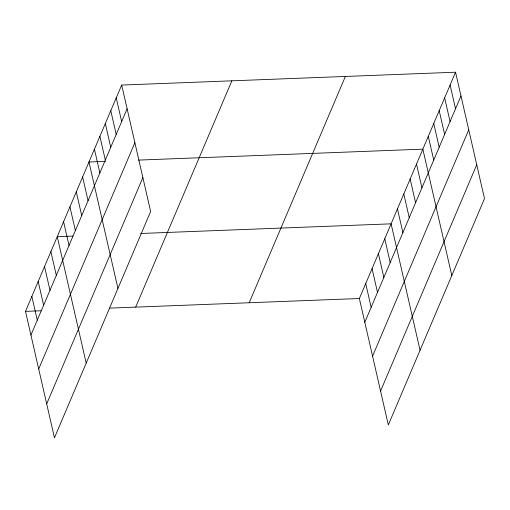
<?xml version="1.0" encoding="UTF-8"?>
<svg xmlns="http://www.w3.org/2000/svg" width="510" height="510" viewBox="0 0 510 510"><rect width="100%" height="100%" fill="white"/><g stroke="black" fill="none" stroke-linecap="round" stroke-linejoin="round"><path stroke-width="0.76" d="M121.68 85.062L150.635 211.491L54.455 437.79L25.5 311.368L121.68 85.062L455.545 72.21L484.5 198.632L388.32 424.938L359.365 298.509L455.545 72.21M30.931 335.095L127.111 108.789M38.696 368.985L134.876 142.679M46.69 403.901L142.87 177.601M135.679 307.128L231.852 80.822M249.192 302.755L345.366 76.449M364.803 322.237L460.976 95.937M372.561 356.127L468.741 129.827M380.562 391.049L476.735 164.743M105.506 161.37L88.976 162.008L117.931 288.43M138.554 160.095L422.847 149.149L451.803 275.572M72.981 236.079L57.241 236.691L86.196 363.114M140.658 233.478L391.106 223.833L420.061 350.255M25.5 311.368L41.24 310.762M109.707 308.123L359.365 298.509M450.094 85.03L455.532 108.757M444.643 97.856L450.081 121.584M439.193 110.676L444.631 134.404M433.742 123.503L439.18 147.231M428.292 136.329L433.729 160.057M416.498 164.086L421.929 187.814M410.148 179.023L415.586 202.75M403.799 193.959L409.237 217.687M397.456 208.896L402.887 232.624M384.757 238.769L390.195 262.497M378.414 253.706L383.845 277.434M372.064 268.642L377.496 292.364M365.715 283.573L371.152 307.3M116.229 97.888L121.66 121.616M110.778 110.715L116.21 134.442M105.328 123.535L110.759 147.262M99.877 136.361L105.309 160.089M94.426 149.181L99.864 172.909M82.626 176.944L88.064 200.672M76.283 191.881L81.715 215.609M69.934 206.818L75.365 230.545M63.584 221.754L69.022 245.482M50.892 251.621L56.323 275.349M44.542 266.558L49.98 290.286M38.193 281.494L43.63 305.222M31.849 296.431L37.281 320.159"/></g></svg>
